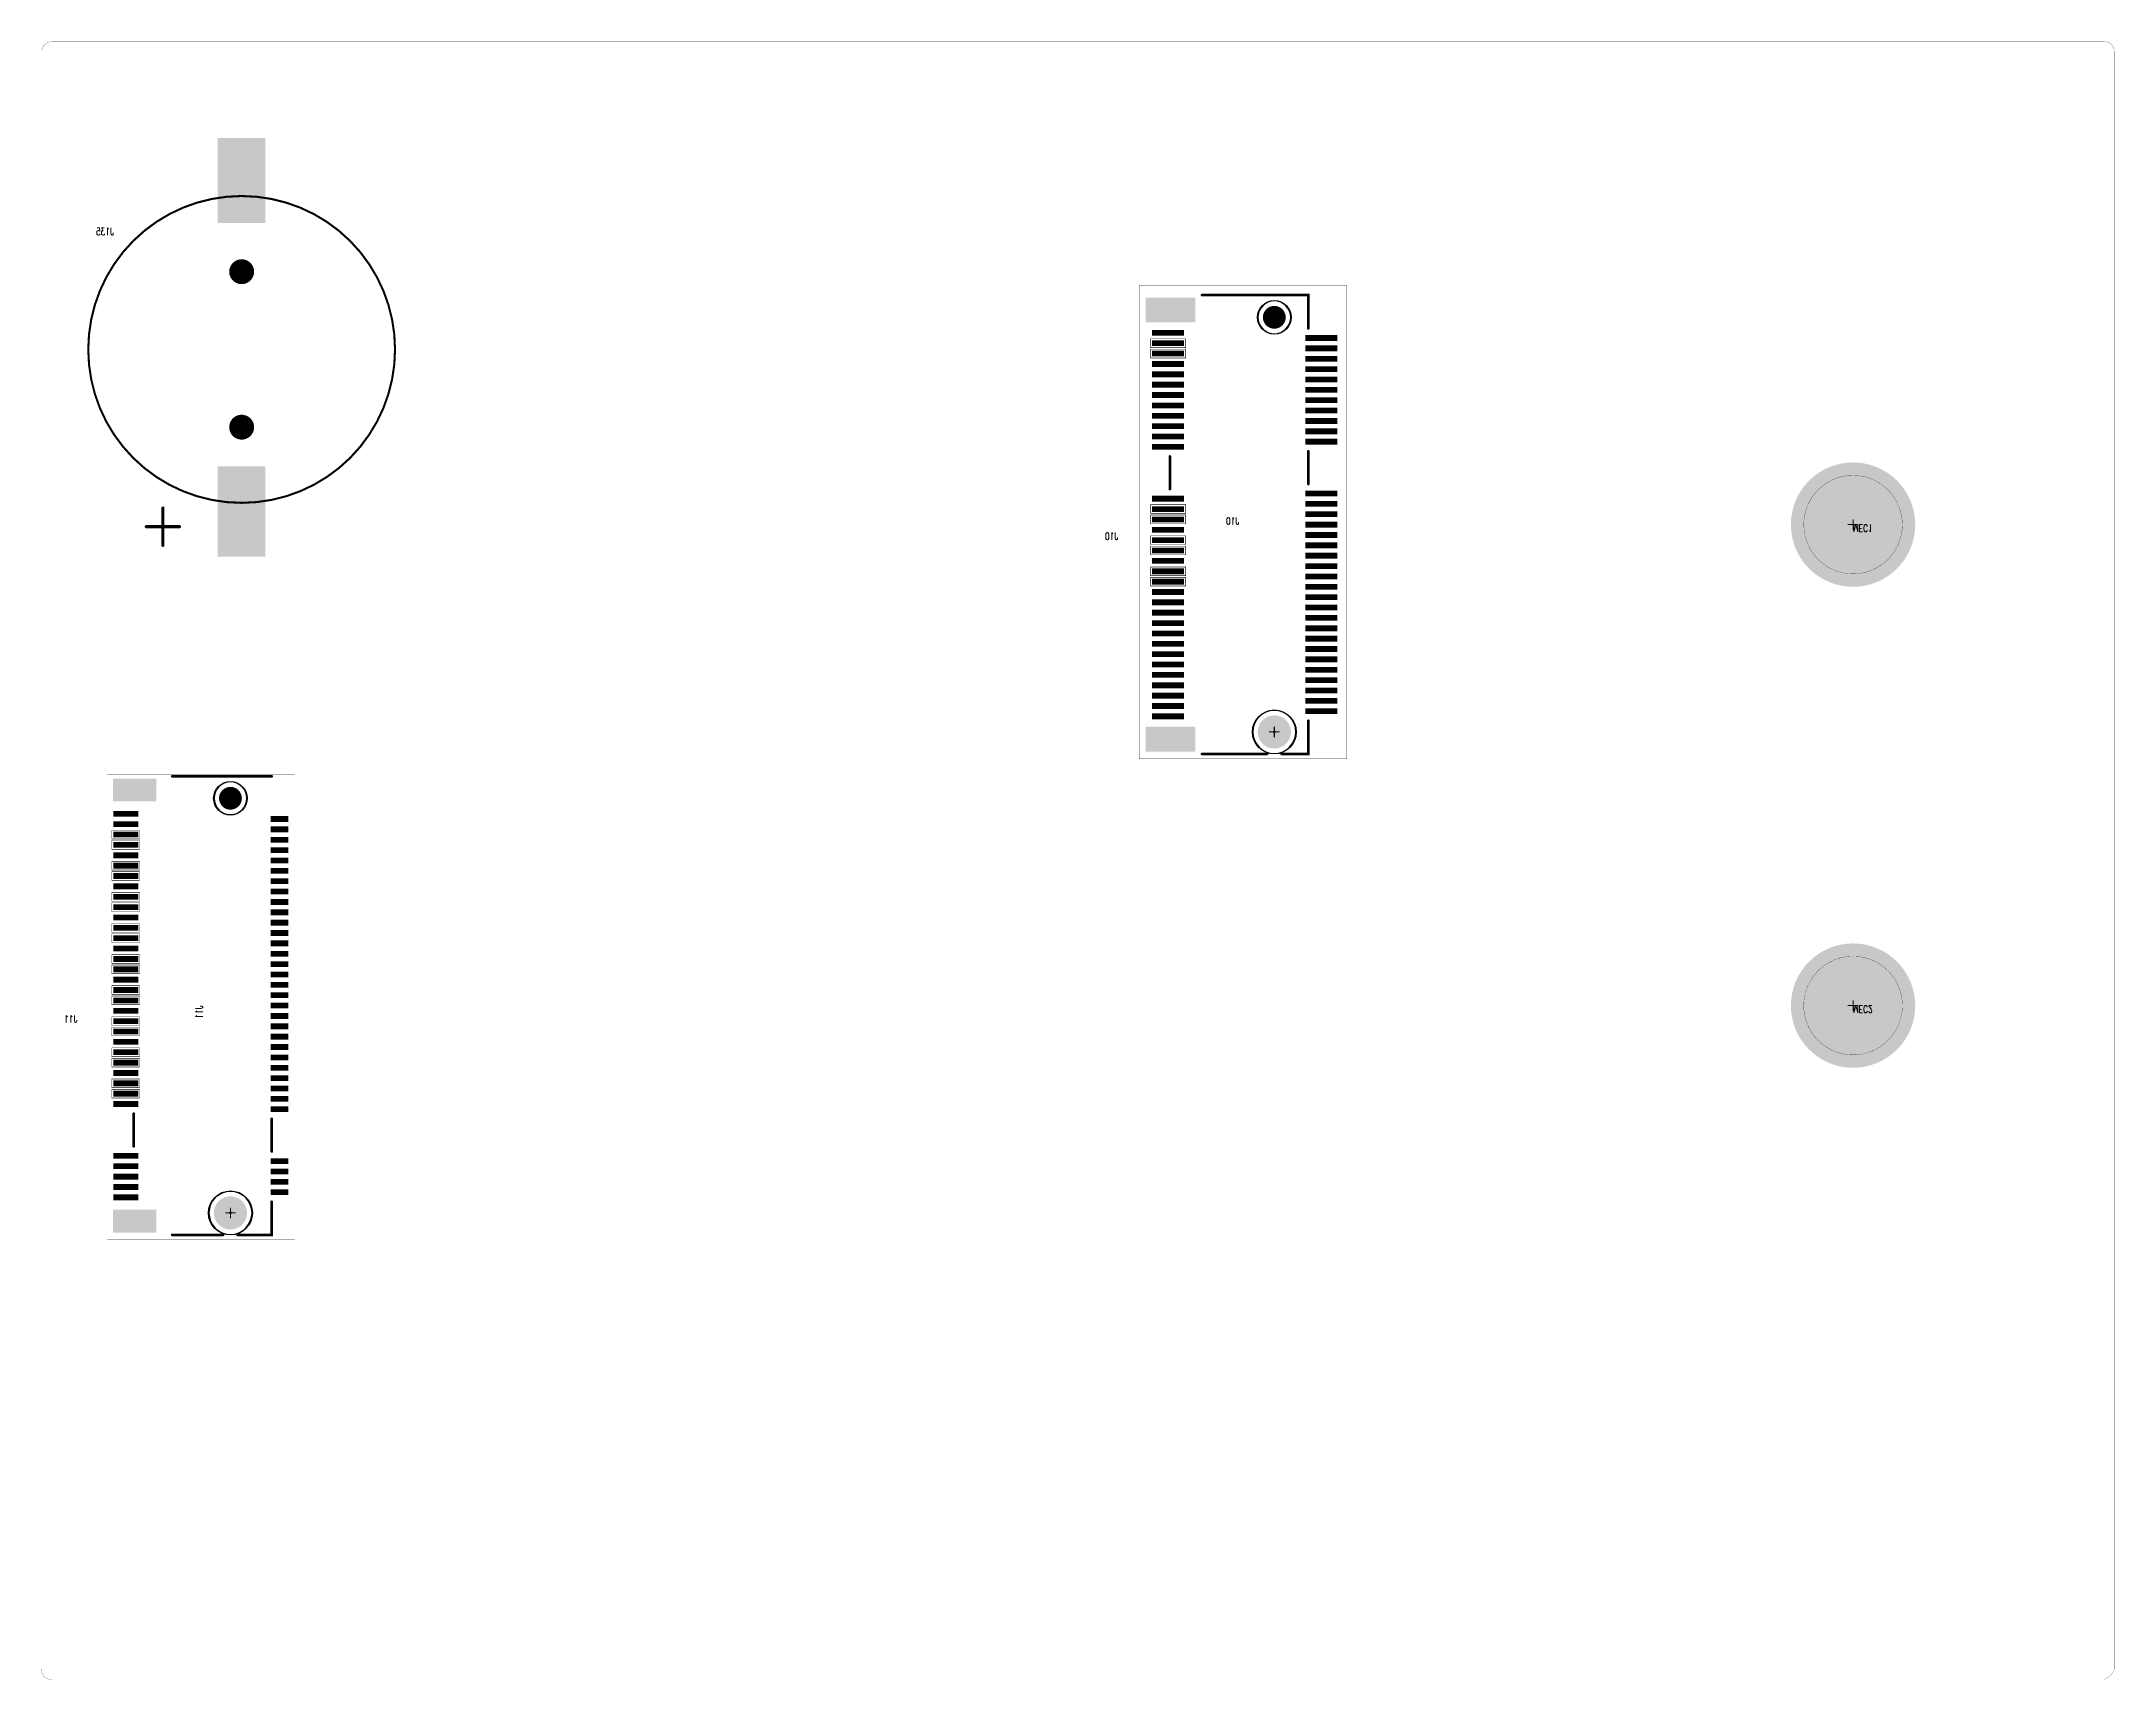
# Model space of a CAD drawing. Extents: x 0 to 100, y 0 to 79.
import ezdxf

# ---------------------------------------------------------------- set-up
doc = ezdxf.new("R2010")
doc.units = 0
doc.header["$MEASUREMENT"] = 0
doc.linetypes.add('KEEPOUT_10010100$0', pattern=[2, 1, 1])
doc.layers.get('0').update_dxf_attribs({"linetype": 'CONTINUOUS'})
for name, color, linetype in [('2D_LINE_06', 5, 'CONTINUOUS'), ('BOARD_OUTLINE_00', 183, 'CONTINUOUS'), ('DRIL_NPLTE_THRU_01', 34, 'CONTINUOUS'), ('DRIL_NPLTE_THRU_02', 1, 'CONTINUOUS'), ('DRIL_NPLTE_THRU_03', 3, 'CONTINUOUS'), ('DRIL_NPLTE_THRU_04', 146, 'CONTINUOUS'), ('DRIL_NPLTE_THRU_05', 5, 'CONTINUOUS'), ('DRIL_NPLTE_THRU_06', 176, 'CONTINUOUS'), ('DRIL_PLTE_THRU_01', 34, 'CONTINUOUS'), ('DRIL_PLTE_THRU_02', 1, 'CONTINUOUS'), ('DRIL_PLTE_THRU_03', 3, 'CONTINUOUS'), ('DRIL_PLTE_THRU_04', 146, 'CONTINUOUS'), ('DRIL_PLTE_THRU_05', 5, 'CONTINUOUS'), ('DRIL_PLTE_THRU_06', 176, 'CONTINUOUS'), ('DRIL_SYMBOL', 183, 'CONTINUOUS'), ('KEEPOUT_00', 43, 'CONTINUOUS'), ('PADS_BOT', 5, 'CONTINUOUS'), ('PADS_INNER', 43, 'CONTINUOUS'), ('PADS_TOP', 43, 'CONTINUOUS'), ('PART_BOT_2DLINE_00', 5, 'CONTINUOUS'), ('PART_BOT_2DLINE_01', 1, 'CONTINUOUS'), ('PART_BOT_2DLINE_05', 176, 'CONTINUOUS'), ('PART_BOT_2DLINE_26', 2, 'CONTINUOUS'), ('PART_BOT_2DLINE_27', 130, 'CONTINUOUS'), ('PART_NAME_06', 57, 'CONTINUOUS'), ('PART_NAME_29', 56, 'CONTINUOUS')]:
    doc.layers.add(name, color=color, linetype=linetype)
doc.styles.add('W0$03', font='simplex', dxfattribs={"width": 0.75})

# ---------------------------------------------------------------- blocks, each defined once
blk = doc.blocks.new('SMOOTH_0$01')
at = {"const_width": 0.005}
blk.add_lwpolyline([(-0.0025, 0, 1), (0.0025, 0, 1)], format="xyb", close=True, dxfattribs=at)
blk = doc.blocks.new('BOARD_462')
at = {"layer": 'BOARD_OUTLINE_00', "const_width": 0.01}
blk.add_lwpolyline([(0, 0.5, 0.48073), (0.5, 0), (99.5, 0, 0.235929), (100, 0.5), (100, 78.5, 0.414214), (99.5, 79), (0.5, 79, 0.414214), (0, 78.5)], format="xyb", close=True, dxfattribs=at)
at = {"layer": 'BOARD_OUTLINE_00'}
for p in [(100, 78.5), (0, 0.5), (0.5, 0), (99.5, 0), (100, 0.5)]:
    blk.add_blockref('SMOOTH_0$01', p, dxfattribs=at)
blk = doc.blocks.new('DRAWING_511')
at = {"layer": '2D_LINE_06', "const_width": 0.01}
blk.add_lwpolyline([(-2.38, 0, 1), (2.38, 0, 1)], format="xyb", close=True, dxfattribs=at)
blk = doc.blocks.new('DRAWING_512')
at = {"layer": '2D_LINE_06', "const_width": 0.01}
blk.add_lwpolyline([(-2.377118, 0, 1), (2.377118, 0, 1)], format="xyb", close=True, dxfattribs=at)
blk = doc.blocks.new('SMOOTH_0$1524')
at = {"const_width": 0.0762}
blk.add_lwpolyline([(-0.0381, 0, 1), (0.0381, 0, 1)], format="xyb", close=True, dxfattribs=at)
blk = doc.blocks.new('PART_BODY_BOT_452')
at = {"layer": 'PART_BOT_2DLINE_00', "const_width": 0.152}
for points in [[(12.3, 4.6), (12.3, 3)], [(11.4, 3.8), (13.2, 3.8)]]:
    blk.add_lwpolyline(points, dxfattribs=at)
at = {"layer": 'PART_BOT_2DLINE_27', "const_width": 0.1}
blk.add_lwpolyline([(11.15, 0, 1), (-3.65, 0, 1)], format="xyb", close=True, dxfattribs=at)
at = {"layer": 'PART_BOT_2DLINE_00'}
for p in [(12.3, 4.6), (11.4, 3.8), (12.3, 3), (13.2, 3.8)]:
    blk.add_blockref('SMOOTH_0$1524', p, dxfattribs=at)
blk = doc.blocks.new('DRIL_HOLE_0')
blk.add_lwpolyline([(0, 0, 1), (0, 0, 1)], format="xyb", close=True)
blk = doc.blocks.new('PAD_6')
blk.add_lwpolyline([(0, 0), (0, 0)])
blk = doc.blocks.new('PAD_7')
at = {"const_width": 2.3}
blk.add_lwpolyline([(-2.175, 0), (2.175, 0)], dxfattribs=at)
blk = doc.blocks.new('STK_BOT_156')
at = {"layer": 'DRIL_NPLTE_THRU_01'}
blk.add_blockref('DRIL_HOLE_0', (0, 0), dxfattribs=at)
at = {"layer": 'DRIL_NPLTE_THRU_02'}
blk.add_blockref('DRIL_HOLE_0', (0, 0), dxfattribs=at)
at = {"layer": 'DRIL_NPLTE_THRU_03'}
blk.add_blockref('DRIL_HOLE_0', (0, 0), dxfattribs=at)
at = {"layer": 'DRIL_NPLTE_THRU_04'}
blk.add_blockref('DRIL_HOLE_0', (0, 0), dxfattribs=at)
at = {"layer": 'DRIL_NPLTE_THRU_05'}
blk.add_blockref('DRIL_HOLE_0', (0, 0), dxfattribs=at)
at = {"layer": 'DRIL_NPLTE_THRU_06'}
blk.add_blockref('DRIL_HOLE_0', (0, 0), dxfattribs=at)
at = {"layer": 'PADS_BOT'}
blk.add_blockref('PAD_7', (0, 0), dxfattribs=at)
at = {"layer": 'PADS_INNER'}
blk.add_blockref('PAD_6', (0, 0), dxfattribs=at)
at = {"layer": 'PADS_TOP'}
blk.add_blockref('PAD_6', (0, 0), dxfattribs=at)
blk = doc.blocks.new('PAD_8')
at = {"const_width": 2.3}
blk.add_lwpolyline([(-2.05, 0), (2.05, 0)], dxfattribs=at)
blk = doc.blocks.new('STK_BOT_157')
at = {"layer": 'DRIL_NPLTE_THRU_01'}
blk.add_blockref('DRIL_HOLE_0', (0, 0), dxfattribs=at)
at = {"layer": 'DRIL_NPLTE_THRU_02'}
blk.add_blockref('DRIL_HOLE_0', (0, 0), dxfattribs=at)
at = {"layer": 'DRIL_NPLTE_THRU_03'}
blk.add_blockref('DRIL_HOLE_0', (0, 0), dxfattribs=at)
at = {"layer": 'DRIL_NPLTE_THRU_04'}
blk.add_blockref('DRIL_HOLE_0', (0, 0), dxfattribs=at)
at = {"layer": 'DRIL_NPLTE_THRU_05'}
blk.add_blockref('DRIL_HOLE_0', (0, 0), dxfattribs=at)
at = {"layer": 'DRIL_NPLTE_THRU_06'}
blk.add_blockref('DRIL_HOLE_0', (0, 0), dxfattribs=at)
at = {"layer": 'PADS_BOT'}
blk.add_blockref('PAD_8', (0, 0), dxfattribs=at)
at = {"layer": 'PADS_INNER'}
blk.add_blockref('PAD_6', (0, 0), dxfattribs=at)
at = {"layer": 'PADS_TOP'}
blk.add_blockref('PAD_6', (0, 0), dxfattribs=at)
blk = doc.blocks.new('DRIL_SYMBOL_1$2')
at = {"layer": 'DRIL_SYMBOL', "const_width": 0.0508}
for points in [[(-0.254, 0), (0.254, 0)], [(0, -0.254), (0, 0.254)]]:
    blk.add_lwpolyline(points, dxfattribs=at)
blk = doc.blocks.new('DRIL_HOLE_1$2')
at = {"const_width": 0.6}
blk.add_lwpolyline([(-0.3, 0, 1), (0.3, 0, 1)], format="xyb", close=True, dxfattribs=at)
blk.add_blockref('DRIL_SYMBOL_1$2', (0, 0))
blk = doc.blocks.new('PAD_9')
at = {"const_width": 0.6}
blk.add_lwpolyline([(0, -0.3, 1), (0, 0.3, 1)], format="xyb", close=True, dxfattribs=at)
blk = doc.blocks.new('STK_BOT_155')
at = {"layer": 'DRIL_NPLTE_THRU_01'}
blk.add_blockref('DRIL_HOLE_1$2', (0, 0), dxfattribs=at)
at = {"layer": 'DRIL_NPLTE_THRU_02'}
blk.add_blockref('DRIL_HOLE_1$2', (0, 0), dxfattribs=at)
at = {"layer": 'DRIL_NPLTE_THRU_03'}
blk.add_blockref('DRIL_HOLE_1$2', (0, 0), dxfattribs=at)
at = {"layer": 'DRIL_NPLTE_THRU_04'}
blk.add_blockref('DRIL_HOLE_1$2', (0, 0), dxfattribs=at)
at = {"layer": 'DRIL_NPLTE_THRU_05'}
blk.add_blockref('DRIL_HOLE_1$2', (0, 0), dxfattribs=at)
at = {"layer": 'DRIL_NPLTE_THRU_06'}
blk.add_blockref('DRIL_HOLE_1$2', (0, 0), dxfattribs=at)
at = {"layer": 'PADS_BOT'}
blk.add_blockref('PAD_9', (0, 0), dxfattribs=at)
at = {"layer": 'PADS_INNER'}
blk.add_blockref('PAD_9', (0, 0), dxfattribs=at)
at = {"layer": 'PADS_TOP'}
blk.add_blockref('PAD_9', (0, 0), dxfattribs=at)
blk = doc.blocks.new('SYM_BOT_59')
for name, p in [('PART_BODY_BOT_452', (0, 0)), ('STK_BOT_157', (-4.4, 0)), ('STK_BOT_156', (11.565, 0)), ('STK_BOT_155', (0, 0)), ('STK_BOT_155', (7.5, 0))]:
    blk.add_blockref(name, p)
blk = doc.blocks.new('PART_BOT_66')
blk.add_blockref('SYM_BOT_59', (0, 0))
at = {"layer": 'PART_NAME_06', "style": 'W0$03', "width": 0.75}
blk.add_text('J135', height=0.35, rotation=90, dxfattribs=at).set_placement((-1.76, 6.17))
blk = doc.blocks.new('SMOOTH_0$1299993333')
at = {"const_width": 0.065}
blk.add_lwpolyline([(-0.03, 0, 1), (0.03, 0, 1)], format="xyb", close=True, dxfattribs=at)
blk = doc.blocks.new('SMOOTH_0$0254')
at = {"const_width": 0.0127}
blk.add_lwpolyline([(-0.00635, 0, 1), (0.00635, 0, 1)], format="xyb", close=True, dxfattribs=at)
blk = doc.blocks.new('PART_BODY_BOT_521')
at = {"layer": 'KEEPOUT_00', "linetype": 'KEEPOUT_10010100$0'}
for points in [[(-9.21, -1.7), (-9.19, -1.7, 1), (-10.81, -1.7), (-10.79, -1.7, -1)], [(-9.21, -1.7), (-9.19, -1.7, 1), (-10.81, -1.7), (-10.79, -1.7, -1)], [(11.04, -1.7), (11.06, -1.7, 1), (8.94, -1.7), (8.96, -1.7, -1)], [(11.04, -1.7), (11.06, -1.7, 1), (8.94, -1.7), (8.96, -1.7, -1)], [(-10.79, -1.7), (-10.81, -1.7, 1), (-9.19, -1.7), (-9.21, -1.7, -1)], [(-10.79, -1.7), (-10.81, -1.7, 1), (-9.19, -1.7), (-9.21, -1.7, -1)], [(8.96, -1.7), (8.94, -1.7, 1), (11.06, -1.7), (11.04, -1.7, -1)], [(8.96, -1.7), (8.94, -1.7, 1), (11.06, -1.7), (11.04, -1.7, -1)]]:
    blk.add_lwpolyline(points, format="xyb", close=True, dxfattribs=at)
at = {"layer": 'PART_BOT_2DLINE_01', "const_width": 0.01}
blk.add_lwpolyline([(-11.53, 4.82), (11.3, 4.82), (11.3, -5.2), (-11.53, -5.2)], close=True, dxfattribs=at)
at = {"layer": 'PART_BOT_2DLINE_05', "const_width": 0.0254}
for points in [[(-8.54, 4.27), (-8.96, 4.27), (-8.96, 2.58), (-8.54, 2.58)], [(-8.04, 4.27), (-8.46, 4.27), (-8.46, 2.58), (-8.04, 2.58)], [(-0.54, 4.27), (-0.96, 4.27), (-0.96, 2.58), (-0.54, 2.58)], [(-0.04, 4.27), (-0.46, 4.27), (-0.46, 2.58), (-0.04, 2.58)], [(0.96, 4.27), (0.54, 4.27), (0.54, 2.58), (0.96, 2.58)], [(1.46, 4.27), (1.04, 4.27), (1.04, 2.58), (1.46, 2.58)], [(2.46, 4.27), (2.04, 4.27), (2.04, 2.58), (2.46, 2.58)], [(2.96, 4.27), (2.54, 4.27), (2.54, 2.58), (2.96, 2.58)]]:
    blk.add_lwpolyline(points, close=True, dxfattribs=at)
at = {"layer": 'PART_BOT_2DLINE_26', "const_width": 0.13}
for points in [[(-1.71, 3.34), (-3.29, 3.34)], [(-11.07, 1.79), (-11.07, -3.34), (-9.46, -3.34)], [(11.06, 1.79), (11.06, -1.35)], [(9.46, -3.34), (11.06, -3.34), (11.06, -2.05)], [(-1.96, -3.34), (-3.54, -3.34)]]:
    blk.add_lwpolyline(points, dxfattribs=at)
at = {"layer": 'PART_BOT_2DLINE_01'}
for p in [(-11.53, 4.82), (11.3, 4.82), (-11.53, -5.2), (11.3, -5.2)]:
    blk.add_blockref('SMOOTH_0$01', p, dxfattribs=at)
at = {"layer": 'PART_BOT_2DLINE_05'}
for p in [(-8.96, 4.27), (-8.54, 4.27), (-8.46, 4.27), (-8.04, 4.27), (-0.96, 4.27), (-0.54, 4.27), (-0.46, 4.27), (-0.04, 4.27), (0.54, 4.27), (0.96, 4.27), (1.04, 4.27), (1.46, 4.27), (2.04, 4.27), (2.46, 4.27), (2.54, 4.27), (2.96, 4.27), (-8.96, 2.58), (-8.54, 2.58), (-8.46, 2.58), (-8.04, 2.58), (-0.96, 2.58), (-0.54, 2.58), (-0.46, 2.58), (-0.04, 2.58), (0.54, 2.58), (0.96, 2.58), (1.04, 2.58), (1.46, 2.58), (2.04, 2.58), (2.46, 2.58), (2.54, 2.58), (2.96, 2.58)]:
    blk.add_blockref('SMOOTH_0$0254', p, dxfattribs=at)
at = {"layer": 'PART_BOT_2DLINE_26'}
for p in [(-3.29, 3.34), (-1.71, 3.34), (-11.07, 1.79), (11.06, 1.79), (11.06, -1.35), (11.06, -2.05), (-11.07, -3.34), (-9.46, -3.34), (-3.54, -3.34), (-1.96, -3.34), (9.46, -3.34), (11.06, -3.34)]:
    blk.add_blockref('SMOOTH_0$1299993333', p, dxfattribs=at)
blk = doc.blocks.new('DRIL_SYMBOL_1$1')
at = {"layer": 'DRIL_SYMBOL', "const_width": 0.0508}
for points in [[(-0.254, 0), (0.254, 0)], [(0, -0.254), (0, 0.254)]]:
    blk.add_lwpolyline(points, dxfattribs=at)
blk = doc.blocks.new('DRIL_HOLE_1$1')
at = {"const_width": 0.55}
blk.add_lwpolyline([(-0.275, 0, 1), (0.275, 0, 1)], format="xyb", close=True, dxfattribs=at)
blk.add_blockref('DRIL_SYMBOL_1$1', (0, 0))
blk = doc.blocks.new('PAD_12')
at = {"const_width": 0.065}
blk.add_lwpolyline([(0, -0.03, 1), (0, 0.03, 1)], format="xyb", close=True, dxfattribs=at)
blk = doc.blocks.new('STK_BOT_235')
at = {"layer": 'DRIL_PLTE_THRU_01'}
blk.add_blockref('DRIL_HOLE_1$1', (0, 0), dxfattribs=at)
at = {"layer": 'DRIL_PLTE_THRU_02'}
blk.add_blockref('DRIL_HOLE_1$1', (0, 0), dxfattribs=at)
at = {"layer": 'DRIL_PLTE_THRU_03'}
blk.add_blockref('DRIL_HOLE_1$1', (0, 0), dxfattribs=at)
at = {"layer": 'DRIL_PLTE_THRU_04'}
blk.add_blockref('DRIL_HOLE_1$1', (0, 0), dxfattribs=at)
at = {"layer": 'DRIL_PLTE_THRU_05'}
blk.add_blockref('DRIL_HOLE_1$1', (0, 0), dxfattribs=at)
at = {"layer": 'DRIL_PLTE_THRU_06'}
blk.add_blockref('DRIL_HOLE_1$1', (0, 0), dxfattribs=at)
at = {"layer": 'PADS_BOT', "rotation": 90}
blk.add_blockref('PAD_12', (0, 0), dxfattribs=at)
at = {"layer": 'PADS_INNER', "rotation": 90}
blk.add_blockref('PAD_12', (0, 0), dxfattribs=at)
at = {"layer": 'PADS_TOP', "rotation": 90}
blk.add_blockref('PAD_12', (0, 0), dxfattribs=at)
blk = doc.blocks.new('DRIL_SYMBOL_1$5999993333')
at = {"layer": 'DRIL_SYMBOL', "const_width": 0.0508}
for points in [[(-0.254, 0), (0.254, 0)], [(0, -0.254), (0, 0.254)]]:
    blk.add_lwpolyline(points, dxfattribs=at)
blk = doc.blocks.new('DRIL_HOLE_1$5999993333')
at = {"const_width": 0.8}
blk.add_lwpolyline([(-0.4, 0, 1), (0.4, 0, 1)], format="xyb", close=True, dxfattribs=at)
blk.add_blockref('DRIL_SYMBOL_1$5999993333', (0, 0))
blk = doc.blocks.new('STK_BOT_236')
at = {"layer": 'DRIL_PLTE_THRU_01'}
blk.add_blockref('DRIL_HOLE_1$5999993333', (0, 0), dxfattribs=at)
at = {"layer": 'DRIL_PLTE_THRU_02'}
blk.add_blockref('DRIL_HOLE_1$5999993333', (0, 0), dxfattribs=at)
at = {"layer": 'DRIL_PLTE_THRU_03'}
blk.add_blockref('DRIL_HOLE_1$5999993333', (0, 0), dxfattribs=at)
at = {"layer": 'DRIL_PLTE_THRU_04'}
blk.add_blockref('DRIL_HOLE_1$5999993333', (0, 0), dxfattribs=at)
at = {"layer": 'DRIL_PLTE_THRU_05'}
blk.add_blockref('DRIL_HOLE_1$5999993333', (0, 0), dxfattribs=at)
at = {"layer": 'DRIL_PLTE_THRU_06'}
blk.add_blockref('DRIL_HOLE_1$5999993333', (0, 0), dxfattribs=at)
at = {"layer": 'PADS_BOT', "rotation": 90}
blk.add_blockref('PAD_12', (0, 0), dxfattribs=at)
at = {"layer": 'PADS_INNER', "rotation": 90}
blk.add_blockref('PAD_12', (0, 0), dxfattribs=at)
at = {"layer": 'PADS_TOP', "rotation": 90}
blk.add_blockref('PAD_12', (0, 0), dxfattribs=at)
blk = doc.blocks.new('PAD_0')
blk.add_lwpolyline([(0, 0, 1), (0, 0, 1)], format="xyb", close=True)
blk = doc.blocks.new('PAD_13')
at = {"const_width": 0.28}
blk.add_lwpolyline([(-0.77, 0), (0.77, 0)], dxfattribs=at)
blk = doc.blocks.new('STK_BOT_242')
at = {"layer": 'DRIL_PLTE_THRU_01'}
blk.add_blockref('DRIL_HOLE_0', (0, 0), dxfattribs=at)
at = {"layer": 'DRIL_PLTE_THRU_02'}
blk.add_blockref('DRIL_HOLE_0', (0, 0), dxfattribs=at)
at = {"layer": 'DRIL_PLTE_THRU_03'}
blk.add_blockref('DRIL_HOLE_0', (0, 0), dxfattribs=at)
at = {"layer": 'DRIL_PLTE_THRU_04'}
blk.add_blockref('DRIL_HOLE_0', (0, 0), dxfattribs=at)
at = {"layer": 'DRIL_PLTE_THRU_05'}
blk.add_blockref('DRIL_HOLE_0', (0, 0), dxfattribs=at)
at = {"layer": 'DRIL_PLTE_THRU_06'}
blk.add_blockref('DRIL_HOLE_0', (0, 0), dxfattribs=at)
at = {"layer": 'PADS_BOT', "rotation": 90}
blk.add_blockref('PAD_13', (0, 0), dxfattribs=at)
at = {"layer": 'PADS_INNER'}
blk.add_blockref('PAD_0', (0, 0), dxfattribs=at)
at = {"layer": 'PADS_TOP'}
blk.add_blockref('PAD_0', (0, 0), dxfattribs=at)
blk = doc.blocks.new('PAD_14')
at = {"const_width": 1.2}
blk.add_lwpolyline([(-1.195, 0), (1.195, 0)], dxfattribs=at)
blk = doc.blocks.new('STK_BOT_243')
at = {"layer": 'DRIL_PLTE_THRU_01'}
blk.add_blockref('DRIL_HOLE_0', (0, 0), dxfattribs=at)
at = {"layer": 'DRIL_PLTE_THRU_02'}
blk.add_blockref('DRIL_HOLE_0', (0, 0), dxfattribs=at)
at = {"layer": 'DRIL_PLTE_THRU_03'}
blk.add_blockref('DRIL_HOLE_0', (0, 0), dxfattribs=at)
at = {"layer": 'DRIL_PLTE_THRU_04'}
blk.add_blockref('DRIL_HOLE_0', (0, 0), dxfattribs=at)
at = {"layer": 'DRIL_PLTE_THRU_05'}
blk.add_blockref('DRIL_HOLE_0', (0, 0), dxfattribs=at)
at = {"layer": 'DRIL_PLTE_THRU_06'}
blk.add_blockref('DRIL_HOLE_0', (0, 0), dxfattribs=at)
at = {"layer": 'PADS_BOT', "rotation": 90}
blk.add_blockref('PAD_14', (0, 0), dxfattribs=at)
at = {"layer": 'PADS_INNER'}
blk.add_blockref('PAD_0', (0, 0), dxfattribs=at)
at = {"layer": 'PADS_TOP'}
blk.add_blockref('PAD_0', (0, 0), dxfattribs=at)
blk = doc.blocks.new('SYM_BOT_42')
for name, p in [('STK_BOT_243', (-10.35, 3.31)), ('STK_BOT_243', (10.35, 3.31)), ('PART_BODY_BOT_521', (0, 0)), ('STK_BOT_242', (-9.25, 3.43)), ('STK_BOT_242', (-8.75, 3.43)), ('STK_BOT_242', (-8.25, 3.43)), ('STK_BOT_242', (-7.75, 3.43)), ('STK_BOT_242', (-7.25, 3.43)), ('STK_BOT_242', (-6.75, 3.43)), ('STK_BOT_242', (-6.25, 3.43)), ('STK_BOT_242', (-5.75, 3.43)), ('STK_BOT_242', (-5.25, 3.43)), ('STK_BOT_242', (-4.75, 3.43)), ('STK_BOT_242', (-4.25, 3.43)), ('STK_BOT_242', (-3.75, 3.43)), ('STK_BOT_242', (-1.25, 3.43)), ('STK_BOT_242', (-0.75, 3.43)), ('STK_BOT_242', (-0.25, 3.43)), ('STK_BOT_242', (0.25, 3.43)), ('STK_BOT_242', (0.75, 3.43)), ('STK_BOT_242', (1.25, 3.43)), ('STK_BOT_242', (1.75, 3.43)), ('STK_BOT_242', (2.25, 3.43)), ('STK_BOT_242', (2.75, 3.43)), ('STK_BOT_242', (3.25, 3.43)), ('STK_BOT_242', (3.75, 3.43)), ('STK_BOT_242', (4.25, 3.43)), ('STK_BOT_242', (4.75, 3.43)), ('STK_BOT_242', (5.25, 3.43)), ('STK_BOT_242', (5.75, 3.43)), ('STK_BOT_242', (6.25, 3.43)), ('STK_BOT_242', (6.75, 3.43)), ('STK_BOT_242', (7.25, 3.43)), ('STK_BOT_242', (7.75, 3.43)), ('STK_BOT_242', (8.25, 3.43)), ('STK_BOT_242', (8.75, 3.43)), ('STK_BOT_242', (9.25, 3.43)), ('STK_BOT_236', (10, -1.7)), ('STK_BOT_235', (-10, -1.7)), ('STK_BOT_242', (-9, -3.97)), ('STK_BOT_242', (-8.5, -3.97)), ('STK_BOT_242', (-8, -3.97)), ('STK_BOT_242', (-7.5, -3.97)), ('STK_BOT_242', (-7, -3.97)), ('STK_BOT_242', (-6.5, -3.97)), ('STK_BOT_242', (-6, -3.97)), ('STK_BOT_242', (-5.5, -3.97)), ('STK_BOT_242', (-5, -3.97)), ('STK_BOT_242', (-4.5, -3.97)), ('STK_BOT_242', (-4, -3.97)), ('STK_BOT_242', (-1.5, -3.97)), ('STK_BOT_242', (-1, -3.97)), ('STK_BOT_242', (-0.5, -3.97)), ('STK_BOT_242', (0, -3.97)), ('STK_BOT_242', (0.5, -3.97)), ('STK_BOT_242', (1, -3.97)), ('STK_BOT_242', (1.5, -3.97)), ('STK_BOT_242', (2, -3.97)), ('STK_BOT_242', (2.5, -3.97)), ('STK_BOT_242', (3, -3.97)), ('STK_BOT_242', (3.5, -3.97)), ('STK_BOT_242', (4, -3.97)), ('STK_BOT_242', (4.5, -3.97)), ('STK_BOT_242', (5, -3.97)), ('STK_BOT_242', (5.5, -3.97)), ('STK_BOT_242', (6, -3.97)), ('STK_BOT_242', (6.5, -3.97)), ('STK_BOT_242', (7, -3.97)), ('STK_BOT_242', (7.5, -3.97)), ('STK_BOT_242', (8, -3.97)), ('STK_BOT_242', (8.5, -3.97)), ('STK_BOT_242', (9, -3.97))]:
    blk.add_blockref(name, p)
blk = doc.blocks.new('PART_BOT_379')
blk.add_blockref('SYM_BOT_42', (0, 0))
at = {"layer": 'PART_NAME_06', "style": 'W0$03', "width": 0.75}
blk.add_text('J10', height=0.35, rotation=90, dxfattribs=at).set_placement((0.73, 5.84))
at = {"layer": 'PART_NAME_29', "style": 'W0$03', "width": 0.75}
blk.add_text('J10', height=0.35, rotation=90, dxfattribs=at).set_placement((0, 0))
blk = doc.blocks.new('PART_BODY_BOT_510')
at = {"layer": 'KEEPOUT_00', "linetype": 'KEEPOUT_10010100$0'}
for points in [[(-9.21, -1.34), (-9.19, -1.34, 1), (-10.81, -1.34), (-10.79, -1.34, -1)], [(-9.21, -1.34), (-9.19, -1.34, 1), (-10.81, -1.34), (-10.79, -1.34, -1)], [(11.04, -1.34), (11.06, -1.34, 1), (8.94, -1.34), (8.96, -1.34, -1)], [(11.04, -1.34), (11.06, -1.34, 1), (8.94, -1.34), (8.96, -1.34, -1)], [(-10.79, -1.34), (-10.81, -1.34, 1), (-9.19, -1.34), (-9.21, -1.34, -1)], [(-10.79, -1.34), (-10.81, -1.34, 1), (-9.19, -1.34), (-9.21, -1.34, -1)], [(8.96, -1.34), (8.94, -1.34, 1), (11.06, -1.34), (11.04, -1.34, -1)], [(8.96, -1.34), (8.94, -1.34, 1), (11.06, -1.34), (11.04, -1.34, -1)]]:
    blk.add_lwpolyline(points, format="xyb", close=True, dxfattribs=at)
at = {"layer": 'PART_BOT_2DLINE_01', "const_width": 0.01}
blk.add_lwpolyline([(-11.15, 4.6), (11.27, 4.6), (11.27, -4.44), (-11.15, -4.44)], close=True, dxfattribs=at)
at = {"layer": 'PART_BOT_2DLINE_05', "const_width": 0.0254}
for points in [[(-8.04, 4.38), (-8.46, 4.38), (-8.46, 3.05), (-8.04, 3.05)], [(-7.54, 4.38), (-7.96, 4.38), (-7.96, 3.05), (-7.54, 3.05)], [(-6.54, 4.38), (-6.96, 4.38), (-6.96, 3.05), (-6.54, 3.05)], [(-6.04, 4.38), (-6.46, 4.38), (-6.46, 3.05), (-6.04, 3.05)], [(-5.04, 4.38), (-5.46, 4.38), (-5.46, 3.05), (-5.04, 3.05)], [(-4.54, 4.38), (-4.96, 4.38), (-4.96, 3.05), (-4.54, 3.05)], [(-3.54, 4.38), (-3.96, 4.38), (-3.96, 3.05), (-3.54, 3.05)], [(-3.04, 4.38), (-3.46, 4.38), (-3.46, 3.05), (-3.04, 3.05)], [(-2.04, 4.38), (-2.46, 4.38), (-2.46, 3.05), (-2.04, 3.05)], [(-1.54, 4.38), (-1.96, 4.38), (-1.96, 3.05), (-1.54, 3.05)], [(-0.54, 4.38), (-0.96, 4.38), (-0.96, 3.05), (-0.54, 3.05)], [(-0.04, 4.38), (-0.46, 4.38), (-0.46, 3.05), (-0.04, 3.05)], [(0.96, 4.38), (0.54, 4.38), (0.54, 3.05), (0.96, 3.05)], [(1.46, 4.38), (1.04, 4.38), (1.04, 3.05), (1.46, 3.05)], [(2.46, 4.38), (2.04, 4.38), (2.04, 3.05), (2.46, 3.05)], [(2.96, 4.38), (2.54, 4.38), (2.54, 3.05), (2.96, 3.05)], [(3.96, 4.38), (3.54, 4.38), (3.54, 3.05), (3.96, 3.05)], [(4.46, 4.38), (4.04, 4.38), (4.04, 3.05), (4.46, 3.05)]]:
    blk.add_lwpolyline(points, close=True, dxfattribs=at)
at = {"layer": 'PART_BOT_2DLINE_26', "const_width": 0.13}
for points in [[(6.79, 3.33), (5.21, 3.33)], [(-11.06, 1.47), (-11.06, -3.33)], [(11.06, 1.47), (11.06, -0.99)], [(11.06, -1.68), (11.06, -3.33), (9.46, -3.33)], [(7.04, -3.33), (5.46, -3.33)]]:
    blk.add_lwpolyline(points, dxfattribs=at)
at = {"layer": 'PART_BOT_2DLINE_01'}
for p in [(-11.15, 4.6), (11.27, 4.6), (-11.15, -4.44), (11.27, -4.44)]:
    blk.add_blockref('SMOOTH_0$01', p, dxfattribs=at)
at = {"layer": 'PART_BOT_2DLINE_05'}
for p in [(-8.46, 4.38), (-8.04, 4.38), (-7.96, 4.38), (-7.54, 4.38), (-6.96, 4.38), (-6.54, 4.38), (-6.46, 4.38), (-6.04, 4.38), (-5.46, 4.38), (-5.04, 4.38), (-4.96, 4.38), (-4.54, 4.38), (-3.96, 4.38), (-3.54, 4.38), (-3.46, 4.38), (-3.04, 4.38), (-2.46, 4.38), (-2.04, 4.38), (-1.96, 4.38), (-1.54, 4.38), (-0.96, 4.38), (-0.54, 4.38), (-0.46, 4.38), (-0.04, 4.38), (0.54, 4.38), (0.96, 4.38), (1.04, 4.38), (1.46, 4.38), (2.04, 4.38), (2.46, 4.38), (2.54, 4.38), (2.96, 4.38), (3.54, 4.38), (3.96, 4.38), (4.04, 4.38), (4.46, 4.38), (-8.46, 3.05), (-8.04, 3.05), (-7.96, 3.05), (-7.54, 3.05), (-6.96, 3.05), (-6.54, 3.05), (-6.46, 3.05), (-6.04, 3.05), (-5.46, 3.05), (-5.04, 3.05), (-4.96, 3.05), (-4.54, 3.05), (-3.96, 3.05), (-3.54, 3.05), (-3.46, 3.05), (-3.04, 3.05), (-2.46, 3.05), (-2.04, 3.05), (-1.96, 3.05), (-1.54, 3.05), (-0.96, 3.05), (-0.54, 3.05), (-0.46, 3.05), (-0.04, 3.05), (0.54, 3.05), (0.96, 3.05), (1.04, 3.05), (1.46, 3.05), (2.04, 3.05), (2.46, 3.05), (2.54, 3.05), (2.96, 3.05), (3.54, 3.05), (3.96, 3.05), (4.04, 3.05), (4.46, 3.05)]:
    blk.add_blockref('SMOOTH_0$0254', p, dxfattribs=at)
at = {"layer": 'PART_BOT_2DLINE_26'}
for p in [(5.21, 3.33), (6.79, 3.33), (-11.06, 1.47), (11.06, 1.47), (11.06, -0.99), (11.06, -1.68), (-11.06, -3.33), (5.46, -3.33), (7.04, -3.33), (9.46, -3.33), (11.06, -3.33)]:
    blk.add_blockref('SMOOTH_0$1299993333', p, dxfattribs=at)
blk = doc.blocks.new('PAD_15')
at = {"const_width": 0.28}
blk.add_lwpolyline([(-0.6, 0), (0.6, 0)], dxfattribs=at)
blk = doc.blocks.new('STK_BOT_234')
at = {"layer": 'DRIL_PLTE_THRU_01'}
blk.add_blockref('DRIL_HOLE_0', (0, 0), dxfattribs=at)
at = {"layer": 'DRIL_PLTE_THRU_02'}
blk.add_blockref('DRIL_HOLE_0', (0, 0), dxfattribs=at)
at = {"layer": 'DRIL_PLTE_THRU_03'}
blk.add_blockref('DRIL_HOLE_0', (0, 0), dxfattribs=at)
at = {"layer": 'DRIL_PLTE_THRU_04'}
blk.add_blockref('DRIL_HOLE_0', (0, 0), dxfattribs=at)
at = {"layer": 'DRIL_PLTE_THRU_05'}
blk.add_blockref('DRIL_HOLE_0', (0, 0), dxfattribs=at)
at = {"layer": 'DRIL_PLTE_THRU_06'}
blk.add_blockref('DRIL_HOLE_0', (0, 0), dxfattribs=at)
at = {"layer": 'PADS_BOT', "rotation": 90}
blk.add_blockref('PAD_15', (0, 0), dxfattribs=at)
at = {"layer": 'PADS_INNER'}
blk.add_blockref('PAD_0', (0, 0), dxfattribs=at)
at = {"layer": 'PADS_TOP'}
blk.add_blockref('PAD_0', (0, 0), dxfattribs=at)
blk = doc.blocks.new('PAD_16')
at = {"const_width": 0.28}
blk.add_lwpolyline([(-0.425, 0), (0.425, 0)], dxfattribs=at)
blk = doc.blocks.new('STK_BOT_237')
at = {"layer": 'DRIL_PLTE_THRU_01'}
blk.add_blockref('DRIL_HOLE_0', (0, 0), dxfattribs=at)
at = {"layer": 'DRIL_PLTE_THRU_02'}
blk.add_blockref('DRIL_HOLE_0', (0, 0), dxfattribs=at)
at = {"layer": 'DRIL_PLTE_THRU_03'}
blk.add_blockref('DRIL_HOLE_0', (0, 0), dxfattribs=at)
at = {"layer": 'DRIL_PLTE_THRU_04'}
blk.add_blockref('DRIL_HOLE_0', (0, 0), dxfattribs=at)
at = {"layer": 'DRIL_PLTE_THRU_05'}
blk.add_blockref('DRIL_HOLE_0', (0, 0), dxfattribs=at)
at = {"layer": 'DRIL_PLTE_THRU_06'}
blk.add_blockref('DRIL_HOLE_0', (0, 0), dxfattribs=at)
at = {"layer": 'PADS_BOT', "rotation": 90}
blk.add_blockref('PAD_16', (0, 0), dxfattribs=at)
at = {"layer": 'PADS_INNER'}
blk.add_blockref('PAD_0', (0, 0), dxfattribs=at)
at = {"layer": 'PADS_TOP'}
blk.add_blockref('PAD_0', (0, 0), dxfattribs=at)
blk = doc.blocks.new('PAD_17')
at = {"const_width": 1.1}
blk.add_lwpolyline([(-1.04, 0), (1.04, 0)], dxfattribs=at)
blk = doc.blocks.new('STK_BOT_238')
at = {"layer": 'DRIL_PLTE_THRU_01'}
blk.add_blockref('DRIL_HOLE_0', (0, 0), dxfattribs=at)
at = {"layer": 'DRIL_PLTE_THRU_02'}
blk.add_blockref('DRIL_HOLE_0', (0, 0), dxfattribs=at)
at = {"layer": 'DRIL_PLTE_THRU_03'}
blk.add_blockref('DRIL_HOLE_0', (0, 0), dxfattribs=at)
at = {"layer": 'DRIL_PLTE_THRU_04'}
blk.add_blockref('DRIL_HOLE_0', (0, 0), dxfattribs=at)
at = {"layer": 'DRIL_PLTE_THRU_05'}
blk.add_blockref('DRIL_HOLE_0', (0, 0), dxfattribs=at)
at = {"layer": 'DRIL_PLTE_THRU_06'}
blk.add_blockref('DRIL_HOLE_0', (0, 0), dxfattribs=at)
at = {"layer": 'PADS_BOT', "rotation": 90}
blk.add_blockref('PAD_17', (0, 0), dxfattribs=at)
at = {"layer": 'PADS_INNER'}
blk.add_blockref('PAD_0', (0, 0), dxfattribs=at)
at = {"layer": 'PADS_TOP'}
blk.add_blockref('PAD_0', (0, 0), dxfattribs=at)
blk = doc.blocks.new('SYM_BOT_41')
for name, p in [('PART_BODY_BOT_510', (0, 0)), ('STK_BOT_238', (-10.4, 3.28)), ('STK_BOT_234', (-9.25, 3.71)), ('STK_BOT_234', (-8.75, 3.71)), ('STK_BOT_234', (-8.25, 3.71)), ('STK_BOT_234', (-7.75, 3.71)), ('STK_BOT_234', (-7.25, 3.71)), ('STK_BOT_234', (-6.75, 3.71)), ('STK_BOT_234', (-6.25, 3.71)), ('STK_BOT_234', (-5.75, 3.71)), ('STK_BOT_234', (-5.25, 3.71)), ('STK_BOT_234', (-4.75, 3.71)), ('STK_BOT_234', (-4.25, 3.71)), ('STK_BOT_234', (-3.75, 3.71)), ('STK_BOT_234', (-3.25, 3.71)), ('STK_BOT_234', (-2.75, 3.71)), ('STK_BOT_234', (-2.25, 3.71)), ('STK_BOT_234', (-1.75, 3.71)), ('STK_BOT_234', (-1.25, 3.71)), ('STK_BOT_234', (-0.75, 3.71)), ('STK_BOT_234', (-0.25, 3.71)), ('STK_BOT_234', (0.25, 3.71)), ('STK_BOT_234', (0.75, 3.71)), ('STK_BOT_234', (1.25, 3.71)), ('STK_BOT_234', (1.75, 3.71)), ('STK_BOT_234', (2.25, 3.71)), ('STK_BOT_234', (2.75, 3.71)), ('STK_BOT_234', (3.25, 3.71)), ('STK_BOT_234', (3.75, 3.71)), ('STK_BOT_234', (4.25, 3.71)), ('STK_BOT_234', (4.75, 3.71)), ('STK_BOT_234', (7.25, 3.71)), ('STK_BOT_234', (7.75, 3.71)), ('STK_BOT_234', (8.25, 3.71)), ('STK_BOT_234', (8.75, 3.71)), ('STK_BOT_234', (9.25, 3.71)), ('STK_BOT_238', (10.4, 3.28)), ('STK_BOT_235', (-10, -1.34)), ('STK_BOT_236', (10, -1.34)), ('STK_BOT_237', (-9, -3.71)), ('STK_BOT_237', (-8.5, -3.71)), ('STK_BOT_237', (-8, -3.71)), ('STK_BOT_237', (-7.5, -3.71)), ('STK_BOT_237', (-7, -3.71)), ('STK_BOT_237', (-6.5, -3.71)), ('STK_BOT_237', (-6, -3.71)), ('STK_BOT_237', (-5.5, -3.71)), ('STK_BOT_237', (-5, -3.71)), ('STK_BOT_237', (-4.5, -3.71)), ('STK_BOT_237', (-4, -3.71)), ('STK_BOT_237', (-3.5, -3.71)), ('STK_BOT_237', (-3, -3.71)), ('STK_BOT_237', (-2.5, -3.71)), ('STK_BOT_237', (-2, -3.71)), ('STK_BOT_237', (-1.5, -3.71)), ('STK_BOT_237', (-1, -3.71)), ('STK_BOT_237', (-0.5, -3.71)), ('STK_BOT_237', (0, -3.71)), ('STK_BOT_237', (0.5, -3.71)), ('STK_BOT_237', (1, -3.71)), ('STK_BOT_237', (1.5, -3.71)), ('STK_BOT_237', (2, -3.71)), ('STK_BOT_237', (2.5, -3.71)), ('STK_BOT_237', (3, -3.71)), ('STK_BOT_237', (3.5, -3.71)), ('STK_BOT_237', (4, -3.71)), ('STK_BOT_237', (4.5, -3.71)), ('STK_BOT_237', (5, -3.71)), ('STK_BOT_237', (7.5, -3.71)), ('STK_BOT_237', (8, -3.71)), ('STK_BOT_237', (8.5, -3.71)), ('STK_BOT_237', (9, -3.71))]:
    blk.add_blockref(name, p)
blk = doc.blocks.new('PART_BOT_380')
blk.add_blockref('SYM_BOT_41', (0, 0))
at = {"layer": 'PART_NAME_06', "style": 'W0$03', "width": 0.75}
blk.add_text('J11', height=0.35, rotation=90, dxfattribs=at).set_placement((0.82, 6.05))
at = {"layer": 'PART_NAME_29', "style": 'W0$03', "width": 0.75}
blk.add_text('J11', height=0.35, dxfattribs=at).set_placement((0, 0))
blk = doc.blocks.new('DRIL_SYMBOL_3$8')
at = {"layer": 'DRIL_SYMBOL', "const_width": 0.0508}
for points in [[(-0.254, 0), (0.254, 0)], [(0, -0.254), (0, 0.254)]]:
    blk.add_lwpolyline(points, dxfattribs=at)
blk = doc.blocks.new('DRIL_HOLE_3$8')
at = {"const_width": 1.9}
blk.add_lwpolyline([(-0.95, 0, 1), (0.95, 0, 1)], format="xyb", close=True, dxfattribs=at)
blk.add_blockref('DRIL_SYMBOL_3$8', (0, 0))
blk = doc.blocks.new('PAD_20')
at = {"const_width": 2.4}
blk.add_lwpolyline([(0, -1.2, 1), (0, 1.2, 1)], format="xyb", close=True, dxfattribs=at)
blk = doc.blocks.new('PAD_21')
at = {"const_width": 3}
blk.add_lwpolyline([(0, -1.5, 1), (0, 1.5, 1)], format="xyb", close=True, dxfattribs=at)
blk = doc.blocks.new('STK_BOT_251')
at = {"layer": 'DRIL_PLTE_THRU_01'}
blk.add_blockref('DRIL_HOLE_3$8', (0, 0), dxfattribs=at)
at = {"layer": 'DRIL_PLTE_THRU_02'}
blk.add_blockref('DRIL_HOLE_3$8', (0, 0), dxfattribs=at)
at = {"layer": 'DRIL_PLTE_THRU_03'}
blk.add_blockref('DRIL_HOLE_3$8', (0, 0), dxfattribs=at)
at = {"layer": 'DRIL_PLTE_THRU_04'}
blk.add_blockref('DRIL_HOLE_3$8', (0, 0), dxfattribs=at)
at = {"layer": 'DRIL_PLTE_THRU_05'}
blk.add_blockref('DRIL_HOLE_3$8', (0, 0), dxfattribs=at)
at = {"layer": 'DRIL_PLTE_THRU_06'}
blk.add_blockref('DRIL_HOLE_3$8', (0, 0), dxfattribs=at)
at = {"layer": 'PADS_BOT'}
blk.add_blockref('PAD_21', (0, 0), dxfattribs=at)
at = {"layer": 'PADS_INNER'}
blk.add_blockref('PAD_20', (0, 0), dxfattribs=at)
at = {"layer": 'PADS_TOP'}
blk.add_blockref('PAD_20', (0, 0), dxfattribs=at)
blk = doc.blocks.new('SYM_BOT_36')
blk.add_blockref('STK_BOT_251', (0, 0))
blk = doc.blocks.new('PART_BOT_412')
blk.add_blockref('SYM_BOT_36', (0, 0))
at = {"layer": 'PART_NAME_06', "style": 'W0$03', "width": 0.75}
blk.add_text('MEC2', height=0.35, dxfattribs=at).set_placement((0, 0))
blk = doc.blocks.new('PART_BOT_413')
blk.add_blockref('SYM_BOT_36', (0, 0))
at = {"layer": 'PART_NAME_06', "style": 'W0$03', "width": 0.75}
blk.add_text('MEC1', height=0.35, dxfattribs=at).set_placement((0, 0))

msp = doc.modelspace()

# ---------------------------------------------------------------- block references
for name, p in [('BOARD_462', (-0.01, 0)), ('DRAWING_512', (87.38, 55.7)), ('DRAWING_511', (87.38, 32.5))]:
    msp.add_blockref(name, p)
at = {"xscale": -1}
for name, p, rotation in [('PART_BOT_66', (9.64, 67.9), 90), ('PART_BOT_379', (57.76, 55.7), 90), ('PART_BOT_413', (87.38, 55.7), 180), ('PART_BOT_380', (7.76, 32.5), 90), ('PART_BOT_412', (87.38, 32.5), 180)]:
    msp.add_blockref(name, p, dxfattribs=dict(at, rotation=rotation))

doc.saveas('drawing.dxf')
